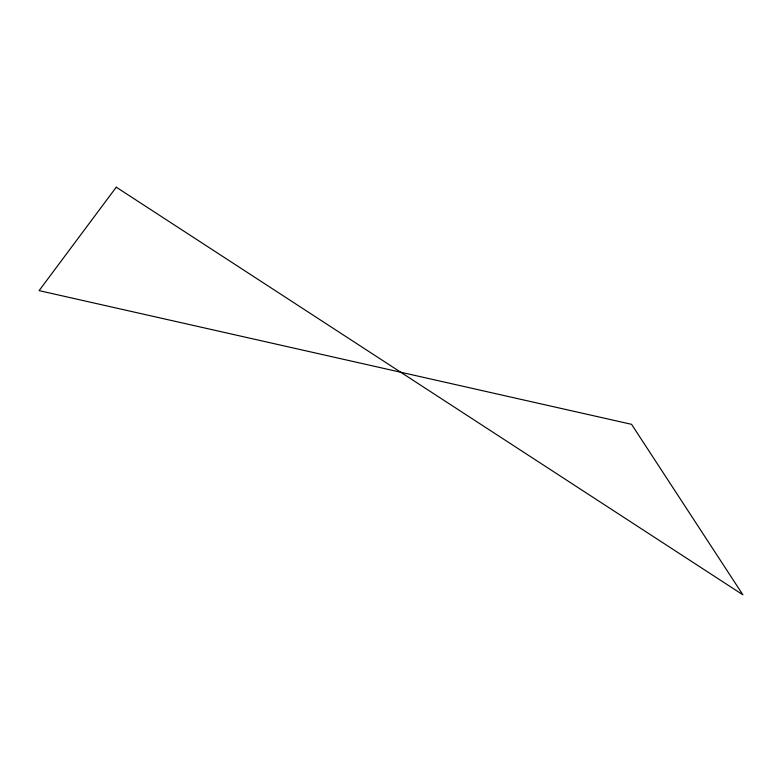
<?xml version="1.0" encoding="UTF-8"?>
<svg xmlns="http://www.w3.org/2000/svg" width="782" height="782" viewBox="0 0 782 782"><rect width="100%" height="100%" fill="white"/><g stroke="black" fill="none" stroke-linecap="round" stroke-linejoin="round"><path stroke-width="1.17" d="M116.264 187.181L39.1 290.63L631.563 424.323L742.9 594.819L116.264 187.181"/></g></svg>
